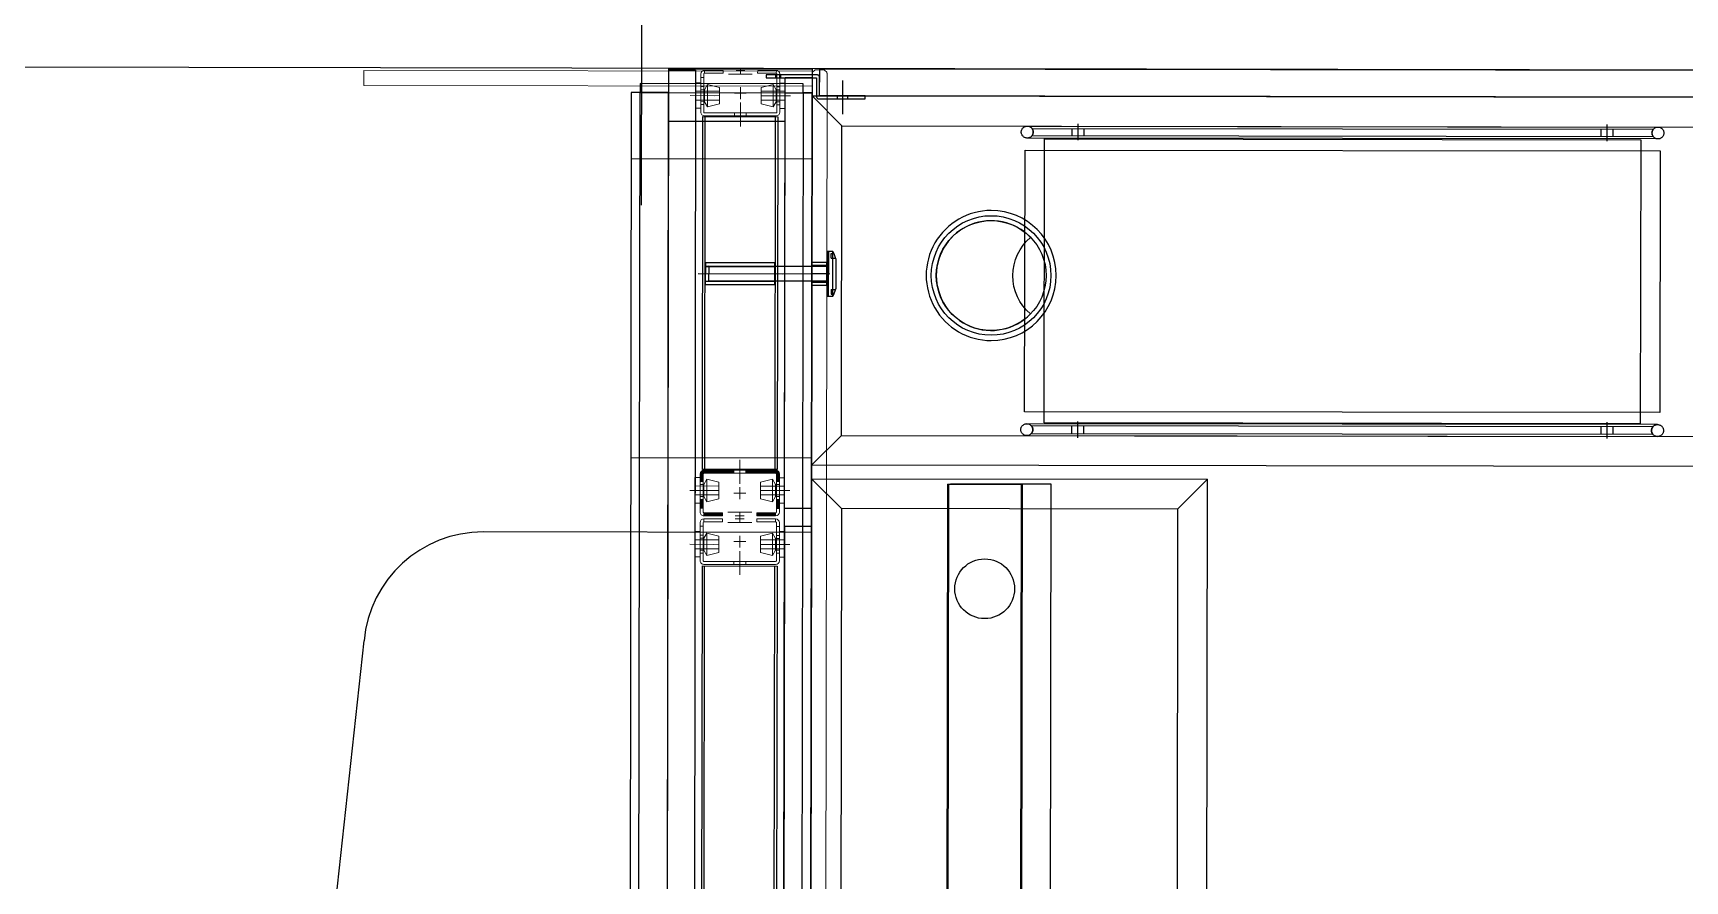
# Model space of a CAD drawing. Header units: inches. Extents: x 54 to 199, y 70 to 109.
# Drawn here: x 143.802 to 144.907, y 84.234 to 84.801 of the extents above; entities that cross this region are included whole.
import ezdxf
from ezdxf.enums import TextEntityAlignment as Align

# ---------------------------------------------------------------- set-up
doc = ezdxf.new("R2010")
doc.units = ezdxf.units.IN
doc.header["$MEASUREMENT"] = 0
for name, pattern in [('ACAD_ISO02W100', [15, 12, -3]), ('ACAD_ISO03W100', [30, 12, -18]), ('CENTERX2', [4, 2.5, -0.5, 0.5, -0.5]), ('DASHDOT', [1, 0.5, -0.25, 0, -0.25]), ('DASHED', [0.75, 0.5, -0.25]), ('DASHED2', [0.375, 0.25, -0.125]), ('DGN Style 2', [0.635854, 0.381513, -0.254342]), ('DGN Style 4', [470.164695, 234.8475, -117.42375, 0.469695, -117.42375]), ('DGN Style 5', [15.868117, 6.800621, -9.067495]), ('HIDDEN2', [0.1875, 0.125, -0.0625]), ('HIDDENX2', [0.75, 0.5, -0.25])]:
    doc.linetypes.add(name, pattern=pattern)
for name, color, linetype, lineweight in [('1', 7, 'Continuous', 0), ('GLASS-EEE', 140, 'Continuous', 5), ('ws', 7, 'Continuous', 0)]:
    doc.layers.add(name, color=color, linetype=linetype, lineweight=lineweight)
for name, color, linetype in [('1501', 6, 'Continuous'), ('A002_Pen02', 2, 'Continuous'), ('CENTER', 20, 'DASHDOT'), ('DIM', 152, 'Continuous'), ('FINISH-AR', 252, 'Continuous'), ('hatch', 2, 'Continuous'), ('hidden', 252, 'Continuous'), ('metal', 200, 'Continuous')]:
    doc.layers.add(name, color=color, linetype=linetype)
doc.layers.add('GOLDCLADDING', color=7, linetype='Continuous', true_color=0xffc20a)
doc.styles.add('ROMANS', font='romans.shx')

# ---------------------------------------------------------------- blocks, each defined once
blk = doc.blocks.new('GRWRFHRH')
at = {"color": 252}
for p, q in [((4.2311, 12.0171), (4.2313, 12.1381)), ((4.2242, 12.0923), (4.2222, 10.7543)), ((4.3432, 10.7541), (4.3452, 12.0921)), ((4.3561, 11.9861), (4.356, 11.9561)), ((4.3591, 11.9861), (4.3561, 11.9861)), ((4.359, 11.9561), (4.3591, 11.9861)), ((4.3561, 11.9761), (4.356, 11.9661)), ((4.3611, 11.9811), (4.361, 11.9611)), ((4.356, 11.9561), (4.359, 11.9561))]:
    blk.add_line(p, q, dxfattribs=at)
at = {"color": 252, "ltscale": 3}
for p, q in [((4.247, 10.5903), (4.2493, 12.1083)), ((4.247, 10.5913), (4.2493, 12.1073)), ((4.2493, 12.1083), (4.3453, 12.1081)), ((4.2493, 12.1073), (4.2673, 12.1073)), ((4.2673, 12.1073), (4.265, 10.5913)), ((4.3453, 12.1081), (4.343, 10.5901)), ((4.3502, 12.0901), (4.3503, 12.1081)), ((4.3503, 12.1081), (5.8123, 12.106)), ((4.3392, 12.0982), (4.2302, 12.0983)), ((4.2302, 12.0983), (4.2302, 12.0923)), ((4.3392, 12.0982), (4.2302, 12.0983)), ((4.2302, 12.0983), (4.2302, 12.0923)), ((4.3268, 11.8142), (4.3272, 12.1022)), ((4.3272, 12.1022), (4.3452, 12.1021)), ((4.3392, 12.0922), (4.3392, 12.0982)), ((4.3392, 12.0922), (4.3392, 12.0982)), ((4.3452, 12.1021), (4.3448, 11.8141)), ((4.2242, 12.0923), (4.2222, 10.7543)), ((4.2242, 12.0923), (4.2222, 10.7543)), ((4.2302, 12.0923), (4.2242, 12.0923)), ((4.2492, 12.0923), (4.2242, 12.0923)), ((4.2282, 10.7543), (4.2302, 12.0923)), ((4.2302, 12.0923), (4.3392, 12.0922)), ((4.2302, 12.0923), (4.2492, 12.0923)), ((4.2472, 10.7543), (4.2492, 12.0923)), ((4.2492, 12.0923), (4.2492, 12.0733)), ((4.3252, 10.7542), (4.3272, 12.0922)), ((4.3272, 12.0732), (4.3272, 12.0922)), ((4.3272, 12.0922), (4.3392, 12.0922)), ((4.3272, 12.0922), (4.3452, 12.0921)), ((4.3392, 12.0922), (4.3372, 10.7542)), ((4.3452, 12.0921), (4.3392, 12.0922)), ((4.3432, 10.7541), (4.3452, 12.0921)), ((4.3452, 12.0921), (4.3432, 10.7541)), ((4.3433, 10.7901), (4.3452, 12.0901)), ((4.3452, 12.0901), (5.2772, 12.0888)), ((5.8122, 12.088), (4.3502, 12.0901)), ((4.2492, 12.0733), (4.3272, 12.0732)), ((4.2242, 12.0483), (4.3452, 12.0481)), ((4.3551, 11.9861), (4.355, 11.9561)), ((4.3561, 11.9861), (4.3551, 11.9861)), ((4.356, 11.9561), (4.3561, 11.9861)), ((4.2761, 11.9763), (4.276, 11.9663)), ((4.3561, 11.9761), (4.2761, 11.9763)), ((4.3556, 11.9711), (4.3446, 11.9711)), ((4.3451, 11.9786), (4.345, 11.9636)), ((4.3451, 11.9766), (4.345, 11.9656)), ((4.3551, 11.9786), (4.3451, 11.9786)), ((4.3551, 11.9766), (4.3451, 11.9766)), ((4.3566, 11.9711), (4.3546, 11.9711)), ((4.355, 11.9636), (4.3551, 11.9786)), ((4.355, 11.9656), (4.3551, 11.9766)), ((4.3551, 11.9766), (4.355, 11.9656)), ((4.3561, 11.9766), (4.3551, 11.9766)), ((4.356, 11.9656), (4.3561, 11.9766)), ((4.356, 11.9661), (4.276, 11.9663)), ((4.345, 11.9656), (4.355, 11.9656)), ((4.345, 11.9636), (4.355, 11.9636)), ((4.355, 11.9656), (4.356, 11.9656)), ((4.355, 11.9561), (4.356, 11.9561)), ((4.2239, 11.8483), (4.3449, 11.8481)), ((4.3448, 11.8141), (4.3268, 11.8142)), ((4.3268, 11.8022), (4.3253, 10.7962)), ((4.3448, 11.8021), (4.3268, 11.8022)), ((4.3433, 10.7961), (4.3448, 11.8021))]:
    blk.add_line(p, q, dxfattribs=at)
at = {"color": 252, "linetype": 'ACAD_ISO03W100'}
for p, q in [((4.3452, 12.0901), (4.3449, 11.8431)), ((4.3652, 12.0701), (4.3452, 12.0901)), ((5.2772, 12.0888), (4.3452, 12.0901)), ((4.3452, 12.0901), (4.3652, 12.0701)), ((4.3649, 11.8631), (4.3652, 12.0701)), ((4.3652, 12.0701), (5.2572, 12.0688)), ((4.3449, 11.8431), (4.3649, 11.8631)), ((4.3449, 11.8431), (4.3649, 11.8631)), ((4.3649, 11.8631), (5.2569, 11.8618)), ((5.2769, 11.8418), (4.3449, 11.8431)), ((4.3431, 10.6511), (4.3448, 11.8341)), ((4.3448, 11.8341), (4.6098, 11.8338)), ((4.3648, 11.8141), (4.3448, 11.8341)), ((4.3448, 11.8341), (4.3648, 11.8141)), ((4.6098, 11.8338), (4.5898, 11.8138)), ((4.6098, 11.8338), (4.5898, 11.8138)), ((4.6081, 10.6508), (4.6098, 11.8338)), ((4.3648, 11.8141), (4.3631, 10.6711)), ((4.5898, 11.8138), (4.3648, 11.8141)), ((4.5898, 11.8138), (4.5881, 10.6708))]:
    blk.add_line(p, q, dxfattribs=at)
at = {"color": 252, "linetype": 'DGN Style 5', "ltscale": 3}
for p, q in [((4.5232, 12.0604), (4.5232, 12.0714)), ((4.8772, 12.0599), (4.8772, 12.0709)), ((4.4892, 12.0699), (4.9112, 12.0693)), ((4.9112, 12.0613), (4.4892, 12.0619)), ((4.4923, 12.0684), (4.4923, 12.0684)), ((4.4923, 12.0684), (4.9081, 12.0678)), ((4.9081, 12.0628), (4.4923, 12.0634)), ((4.5004, 11.8714), (4.5007, 12.0614)), ((4.5007, 12.0614), (4.8997, 12.0608)), ((4.8997, 12.0608), (4.8994, 11.8708)), ((4.4874, 11.8789), (4.4877, 12.0539)), ((4.4877, 12.0539), (4.9127, 12.0533)), ((4.9127, 12.0533), (4.9124, 11.8783)), ((4.9124, 11.8783), (4.4874, 11.8789)), ((4.8994, 11.8708), (4.5004, 11.8714)), ((4.5229, 11.8724), (4.5229, 11.8614)), ((4.8769, 11.8719), (4.8769, 11.8609)), ((4.9109, 11.8703), (4.4889, 11.8709)), ((4.4889, 11.8629), (4.9109, 11.8623)), ((4.9078, 11.8688), (4.492, 11.8694)), ((4.492, 11.8644), (4.492, 11.8644)), ((4.492, 11.8644), (4.9078, 11.8638))]:
    blk.add_line(p, q, dxfattribs=at)
at = {"color": 252, "linetype": 'HIDDENX2'}
for p, q in [((4.358, 11.9846), (4.3599, 11.9846)), ((4.358, 11.9816), (4.358, 11.9846)), ((4.358, 11.9816), (4.361, 11.9816)), ((4.358, 11.9606), (4.3609, 11.9606)), ((4.358, 11.9606), (4.358, 11.9576)), ((4.358, 11.9576), (4.3599, 11.9576))]:
    blk.add_line(p, q, dxfattribs=at)
at = {"color": 252, "linetype": 'CENTERX2', "ltscale": 3}
blk.add_line((4.269, 11.9713), (4.3251, 11.9712), dxfattribs=at)
at = {"color": 252, "linetype": 'HIDDEN2'}
for p, q in [((4.2741, 11.9762), (4.3201, 11.9762)), ((4.2741, 11.9761), (4.3201, 11.976)), ((4.274, 11.9664), (4.32, 11.9663)), ((4.274, 11.9662), (4.32, 11.9662))]:
    blk.add_line(p, q, dxfattribs=at)
at = {"color": 252, "linetype": 'CENTERX2'}
blk.add_line((4.2749, 11.9713), (4.3571, 11.9711), dxfattribs=at)
at = {"color": 252, "linetype": 'HIDDENX2', "ltscale": 3}
for p, q in [((4.3561, 11.976), (4.2761, 11.9761)), ((4.356, 11.9663), (4.276, 11.9664))]:
    blk.add_line(p, q, dxfattribs=at)
at = {"color": 252, "linetype": 'DASHED'}
for p, q in [((4.4358, 11.8305), (4.4341, 10.6475)), ((4.4362, 11.8305), (4.4344, 10.6475)), ((4.4362, 11.8305), (4.4344, 10.6475)), ((4.4365, 11.8305), (4.4348, 10.6475)), ((4.4358, 11.8305), (4.4858, 11.8304)), ((4.5051, 11.8304), (4.4378, 11.8305)), ((4.4851, 11.8304), (4.4834, 10.6474)), ((4.4858, 11.8304), (4.4841, 10.6474)), ((4.5034, 10.6474), (4.5051, 11.8304))]:
    blk.add_line(p, q, dxfattribs=at)
at = {"color": 252, "lineweight": 25}
for p, q in [((4.3448, 11.7981), (4.1252, 11.7985)), ((4.3432, 10.7481), (4.3448, 11.7981)), ((3.9436, 10.7814), (4.0454, 11.7256))]:
    blk.add_line(p, q, dxfattribs=at)
at = {"color": 252, "linetype": 'HIDDEN2'}
blk.add_lwpolyline([(4.3201, 11.9787), (4.32, 11.9637), (4.274, 11.9637), (4.2741, 11.9787)], close=True, dxfattribs=at)
at = {"color": 252, "linetype": 'DGN Style 5', "ltscale": 3}
for centre in [(4.4892, 12.0659), (4.9112, 12.0653), (4.4889, 11.8669), (4.9109, 11.8663)]:
    blk.add_circle(centre, 0.004, dxfattribs=at)
at = {"color": 252, "linetype": 'ACAD_ISO02W100', "ltscale": 3}
blk.add_circle((4.465, 11.97), 0.04, dxfattribs=at)
at = {"color": 252, "linetype": 'DASHED'}
blk.add_circle((4.4607, 11.7605), 0.02, dxfattribs=at)
at = {"color": 252, "linetype": 'DGN Style 5', "ltscale": 3}
for centre, start, end in [((4.4892, 12.0659), 359.915, 38.5569), ((4.4892, 12.0659), 321.273, 359.915), ((4.9112, 12.0653), 141.2328, 179.915), ((4.9112, 12.0653), 179.915, 218.5569), ((4.4889, 11.8669), 359.915, 38.5569), ((4.4889, 11.8669), 321.273, 359.915), ((4.9109, 11.8663), 141.273, 179.915), ((4.9109, 11.8663), 179.915, 218.5972)]:
    blk.add_arc(centre, 0.004, start, end, dxfattribs=at)
at = {"color": 252}
for centre, start, end in [((4.3482, 11.9789), 9.7515, 33.6343), ((4.3482, 11.9634), 326.1957, 350.0785)]:
    blk.add_arc(centre, 0.013, start, end, dxfattribs=at)
at = {"color": 252, "lineweight": 25}
blk.add_arc((4.1251, 11.7185), 0.08, 89.915, 174.895, dxfattribs=at)
at = {"layer": '1', "color": 252, "linetype": 'DASHED2', "lineweight": -3, "ltscale": 20}
for p, q in [((4.3487, 12.1041), (4.3145, 12.1042)), ((4.3145, 12.1042), (4.3145, 12.1022)), ((4.321, 12.1022), (4.321, 12.1042)), ((4.3237, 12.1022), (4.3237, 12.1042)), ((4.3237, 12.1022), (4.3237, 12.1042)), ((4.3242, 12.1022), (4.3242, 12.1042)), ((4.3145, 12.1022), (4.3482, 12.1021)), ((4.3482, 12.1021), (4.3482, 12.0896)), ((4.3502, 12.0901), (4.3502, 12.1026)), ((4.3497, 12.0881), (4.3807, 12.0881)), ((4.3807, 12.0901), (4.3502, 12.0901)), ((4.3622, 12.0881), (4.3622, 12.0901)), ((4.3692, 12.0881), (4.3692, 12.0901)), ((4.3807, 12.0881), (4.3807, 12.0901))]:
    blk.add_line(p, q, dxfattribs=at)
at = {"layer": '1', "color": 252, "linetype": 'DASHDOT', "lineweight": -3, "ltscale": 10}
blk.add_line((4.3657, 12.0778), (4.3657, 12.1004), dxfattribs=at)
at = {"layer": '1', "color": 252, "linetype": 'DASHED2', "lineweight": -3, "ltscale": 20}
for centre, start, end in [((4.3487, 12.1026), 359.915, 89.915), ((4.3497, 12.0896), 179.915, 269.915)]:
    blk.add_arc(centre, 0.0015, start, end, dxfattribs=at)
at = {"layer": '1501', "color": 252}
blk.add_lwpolyline([(4.4913, 11.9443, -0.461701), (4.4914, 11.9955, 2.461701)], format="xyb", close=True, dxfattribs=at)
at = {"layer": 'A002_Pen02', "color": 252, "linetype": 'DGN Style 5'}
for p, q in [((4.5192, 12.0634), (4.5192, 12.0684)), ((4.5272, 12.0634), (4.5272, 12.0684)), ((4.8732, 12.0629), (4.8732, 12.0679)), ((4.8812, 12.0629), (4.8812, 12.0679)), ((4.5189, 11.8694), (4.5189, 11.8644)), ((4.5269, 11.8694), (4.5269, 11.8644)), ((4.8729, 11.8689), (4.8729, 11.8639)), ((4.8809, 11.8689), (4.8809, 11.8639))]:
    blk.add_line(p, q, dxfattribs=at)
at = {"layer": 'CENTER', "color": 252, "linetype": 'DASHDOT', "lineweight": 0, "ltscale": 5}
for p, q in [((4.3052, 12.1047), (4.2892, 12.1047)), ((4.3052, 12.1047), (4.2892, 12.1047)), ((4.3003, 12.1072), (4.2943, 12.1072)), ((4.3003, 12.1072), (4.2943, 12.1072)), ((4.2972, 12.1047), (4.2973, 12.1082)), ((4.2972, 12.1047), (4.2973, 12.1082)), ((4.2972, 12.088), (4.2972, 12.096)), ((4.2972, 12.088), (4.2972, 12.096)), ((4.2637, 12.0903), (4.2797, 12.0902)), ((4.2637, 12.0903), (4.2797, 12.0902)), ((4.3012, 12.092), (4.2932, 12.092)), ((4.3012, 12.092), (4.2932, 12.092)), ((4.2972, 12.0697), (4.2972, 12.0857)), ((4.2972, 12.0697), (4.2972, 12.0857)), ((4.3307, 12.0902), (4.3147, 12.0902)), ((4.3307, 12.0902), (4.3147, 12.0902)), ((4.2969, 11.8467), (4.2968, 11.8307)), ((4.2968, 11.8285), (4.2968, 11.8205)), ((4.2633, 11.8263), (4.2793, 11.8262)), ((4.3008, 11.8245), (4.2928, 11.8245)), ((4.3303, 11.8262), (4.3143, 11.8262)), ((4.3048, 11.8117), (4.2888, 11.8117)), ((4.2998, 11.8092), (4.2938, 11.8092)), ((4.2998, 11.8072), (4.2938, 11.8072)), ((4.2968, 11.8117), (4.2968, 11.8082)), ((4.2968, 11.8047), (4.2968, 11.8082)), ((4.3048, 11.8047), (4.2888, 11.8047)), ((4.2968, 11.788), (4.2968, 11.796)), ((4.2633, 11.7903), (4.2793, 11.7902)), ((4.3008, 11.792), (4.2928, 11.792)), ((4.2968, 11.7697), (4.2968, 11.7857)), ((4.3303, 11.7902), (4.3143, 11.7902))]:
    blk.add_line(p, q, dxfattribs=at)
at = {"layer": 'DIM', "color": 252}
for points in [[(4.4651, 12.0135, 1), (4.465, 11.9265, 1)], [(4.465, 11.9332, -1), (4.4651, 12.0067, -1)]]:
    blk.add_lwpolyline(points, format="xyb", close=True, dxfattribs=at)
at = {"layer": 'FINISH-AR', "color": 252}
blk.add_line((3.7939, 12.1095), (6.4626, 12.1048), dxfattribs=at)
at = {"layer": 'GLASS-EEE', "color": 252}
for p, q in [((4.3453, 12.1066), (4.0452, 12.1071)), ((4.0452, 12.1071), (4.0452, 12.0971)), ((4.3452, 12.1052), (4.343, 10.5941)), ((4.3452, 12.0966), (4.3453, 12.1066)), ((4.347, 12.1074), (4.3455, 12.1059)), ((4.3528, 12.1076), (4.3477, 12.1076)), ((4.353, 10.594), (4.3552, 12.1052)), ((4.355, 12.1059), (4.3535, 12.1073)), ((4.0452, 12.0971), (4.3452, 12.0966))]:
    blk.add_line(p, q, dxfattribs=at)
for centre, start, end in [((4.3462, 12.1052), 134.915, 179.915), ((4.3477, 12.1066), 89.915, 134.915), ((4.3528, 12.1066), 44.915, 89.915), ((4.3542, 12.1052), 359.915, 44.915)]:
    blk.add_arc(centre, 0.001, start, end, dxfattribs=at)
at = {"layer": 'hatch', "color": 252, "linetype": 'Continuous', "lineweight": 0}
for p, q in [((4.2672, 12.0818), (4.2672, 12.0988)), ((4.2707, 12.0988), (4.2672, 12.0988)), ((4.2672, 12.0818), (4.2672, 12.0988)), ((4.2707, 12.0988), (4.2672, 12.0988)), ((4.2707, 12.0818), (4.2707, 12.0988)), ((4.2707, 12.0818), (4.2707, 12.0988)), ((4.2732, 12.0942), (4.2707, 12.0943)), ((4.2732, 12.0942), (4.2707, 12.0943)), ((4.2752, 12.0977), (4.2732, 12.0942)), ((4.2752, 12.0977), (4.2732, 12.0942)), ((4.2732, 12.0862), (4.2732, 12.0942)), ((4.2732, 12.0862), (4.2732, 12.0942)), ((4.2752, 12.0827), (4.2752, 12.0977)), ((4.2832, 12.0957), (4.2752, 12.0977)), ((4.2752, 12.0827), (4.2752, 12.0977)), ((4.2832, 12.0957), (4.2752, 12.0977)), ((4.2832, 12.0847), (4.2832, 12.0957)), ((4.2832, 12.0847), (4.2832, 12.0957)), ((4.3112, 12.0957), (4.3192, 12.0977)), ((4.3112, 12.0957), (4.3192, 12.0977)), ((4.3112, 12.0847), (4.3112, 12.0957)), ((4.3112, 12.0847), (4.3112, 12.0957)), ((4.3192, 12.0827), (4.3192, 12.0977)), ((4.3192, 12.0977), (4.3212, 12.0942)), ((4.3192, 12.0827), (4.3192, 12.0977)), ((4.3192, 12.0977), (4.3212, 12.0942)), ((4.3212, 12.0862), (4.3212, 12.0942)), ((4.3212, 12.0942), (4.3237, 12.0942)), ((4.3212, 12.0862), (4.3212, 12.0942)), ((4.3212, 12.0942), (4.3237, 12.0942)), ((4.3237, 12.0817), (4.3237, 12.0987)), ((4.3237, 12.0987), (4.3272, 12.0987)), ((4.3237, 12.0817), (4.3237, 12.0987)), ((4.3237, 12.0987), (4.3272, 12.0987)), ((4.3272, 12.0817), (4.3272, 12.0987)), ((4.3272, 12.0817), (4.3272, 12.0987)), ((4.2707, 12.0818), (4.2672, 12.0818)), ((4.2707, 12.0818), (4.2672, 12.0818)), ((4.2732, 12.0862), (4.2707, 12.0863)), ((4.2732, 12.0862), (4.2707, 12.0863)), ((4.2752, 12.0827), (4.2732, 12.0862)), ((4.2752, 12.0827), (4.2732, 12.0862)), ((4.2832, 12.0847), (4.2752, 12.0827)), ((4.2832, 12.0847), (4.2752, 12.0827)), ((4.3112, 12.0847), (4.3192, 12.0827)), ((4.3112, 12.0847), (4.3192, 12.0827)), ((4.3192, 12.0827), (4.3212, 12.0862)), ((4.3192, 12.0827), (4.3212, 12.0862)), ((4.3212, 12.0862), (4.3237, 12.0862)), ((4.3212, 12.0862), (4.3237, 12.0862)), ((4.3237, 12.0817), (4.3272, 12.0817)), ((4.3237, 12.0817), (4.3272, 12.0817)), ((4.2703, 11.8358), (4.2744, 11.8397)), ((4.2704, 11.8374), (4.2728, 11.8397)), ((4.2703, 11.8368), (4.2733, 11.8397)), ((4.2703, 11.8363), (4.2738, 11.8397)), ((4.2705, 11.838), (4.2721, 11.8396)), ((4.2729, 11.8377), (4.2749, 11.8397)), ((4.2734, 11.8377), (4.2754, 11.8397)), ((4.2739, 11.8377), (4.2759, 11.8397)), ((4.2745, 11.8377), (4.2765, 11.8397)), ((4.275, 11.8377), (4.277, 11.8397)), ((4.2755, 11.8377), (4.2775, 11.8397)), ((4.2761, 11.8377), (4.2781, 11.8397)), ((4.2766, 11.8377), (4.2786, 11.8397)), ((4.2771, 11.8377), (4.2791, 11.8397)), ((4.2777, 11.8377), (4.2797, 11.8397)), ((4.2782, 11.8377), (4.2802, 11.8397)), ((4.2787, 11.8377), (4.2807, 11.8397)), ((4.2792, 11.8377), (4.2812, 11.8397)), ((4.2798, 11.8377), (4.2818, 11.8397)), ((4.2803, 11.8377), (4.2823, 11.8397)), ((4.2808, 11.8377), (4.2828, 11.8397)), ((4.2814, 11.8377), (4.2834, 11.8397)), ((4.2819, 11.8377), (4.2839, 11.8397)), ((4.2824, 11.8377), (4.2844, 11.8397)), ((4.283, 11.8377), (4.285, 11.8397)), ((4.2835, 11.8377), (4.2855, 11.8397)), ((4.284, 11.8377), (4.286, 11.8397)), ((4.2845, 11.8377), (4.2865, 11.8397)), ((4.2851, 11.8377), (4.2871, 11.8397)), ((4.2856, 11.8377), (4.2876, 11.8397)), ((4.2861, 11.8377), (4.2881, 11.8397)), ((4.2867, 11.8377), (4.2887, 11.8397)), ((4.2872, 11.8377), (4.2892, 11.8397)), ((4.2877, 11.8377), (4.2897, 11.8397)), ((4.2883, 11.8377), (4.2903, 11.8397)), ((4.2888, 11.8377), (4.2908, 11.8397)), ((4.2893, 11.8377), (4.2913, 11.8397)), ((4.2898, 11.8377), (4.2919, 11.8397)), ((4.2904, 11.8377), (4.2924, 11.8397)), ((4.2909, 11.8377), (4.2929, 11.8397)), ((4.2914, 11.8377), (4.2929, 11.8391)), ((4.292, 11.8377), (4.2929, 11.8386)), ((4.3009, 11.8397), (4.3009, 11.8397)), ((4.3009, 11.8392), (4.3014, 11.8397)), ((4.3009, 11.8386), (4.3019, 11.8397)), ((4.3009, 11.8381), (4.3025, 11.8397)), ((4.301, 11.8377), (4.303, 11.8397)), ((4.3015, 11.8377), (4.3035, 11.8397)), ((4.302, 11.8377), (4.3041, 11.8397)), ((4.3026, 11.8377), (4.3046, 11.8397)), ((4.3031, 11.8377), (4.3051, 11.8397)), ((4.3036, 11.8377), (4.3056, 11.8397)), ((4.3042, 11.8377), (4.3062, 11.8397)), ((4.3047, 11.8377), (4.3067, 11.8397)), ((4.3052, 11.8377), (4.3072, 11.8397)), ((4.3058, 11.8377), (4.3078, 11.8397)), ((4.3063, 11.8377), (4.3083, 11.8397)), ((4.3068, 11.8377), (4.3088, 11.8397)), ((4.3074, 11.8377), (4.3094, 11.8397)), ((4.3079, 11.8377), (4.3099, 11.8397)), ((4.3084, 11.8377), (4.3104, 11.8397)), ((4.3089, 11.8377), (4.3109, 11.8397)), ((4.3095, 11.8377), (4.3115, 11.8397)), ((4.31, 11.8377), (4.312, 11.8397)), ((4.3105, 11.8377), (4.3125, 11.8397)), ((4.3111, 11.8377), (4.3131, 11.8397)), ((4.3116, 11.8377), (4.3136, 11.8397)), ((4.3121, 11.8377), (4.3141, 11.8397)), ((4.3127, 11.8377), (4.3147, 11.8397)), ((4.3132, 11.8377), (4.3152, 11.8397)), ((4.3137, 11.8377), (4.3157, 11.8397)), ((4.3142, 11.8377), (4.3162, 11.8397)), ((4.3148, 11.8377), (4.3168, 11.8397)), ((4.3153, 11.8377), (4.3173, 11.8397)), ((4.3158, 11.8377), (4.3178, 11.8397)), ((4.3164, 11.8377), (4.3184, 11.8397)), ((4.3169, 11.8377), (4.3189, 11.8397)), ((4.3174, 11.8377), (4.3194, 11.8397)), ((4.318, 11.8377), (4.32, 11.8397)), ((4.3185, 11.8377), (4.3205, 11.8397)), ((4.319, 11.8377), (4.321, 11.8397)), ((4.3195, 11.8377), (4.3215, 11.8396)), ((4.3201, 11.8377), (4.3219, 11.8395)), ((4.3206, 11.8377), (4.3222, 11.8393)), ((4.3211, 11.8376), (4.3225, 11.839)), ((4.3213, 11.8373), (4.3228, 11.8388)), ((4.3213, 11.8368), (4.323, 11.8385)), ((4.2668, 11.8348), (4.2668, 11.8178)), ((4.2703, 11.8348), (4.2668, 11.8348)), ((4.2703, 11.8352), (4.2723, 11.8372)), ((4.2703, 11.8347), (4.2723, 11.8367)), ((4.2703, 11.8342), (4.2723, 11.8362)), ((4.2703, 11.8336), (4.2723, 11.8356)), ((4.2703, 11.8331), (4.2723, 11.8351)), ((4.2703, 11.8348), (4.2703, 11.8178)), ((4.2703, 11.8326), (4.2723, 11.8346)), ((4.2728, 11.8303), (4.2703, 11.8303)), ((4.2706, 11.8323), (4.2723, 11.834)), ((4.2711, 11.8323), (4.2723, 11.8335)), ((4.2716, 11.8323), (4.2723, 11.833)), ((4.2721, 11.8323), (4.2723, 11.8325)), ((4.2748, 11.8337), (4.2728, 11.8303)), ((4.2728, 11.8303), (4.2728, 11.8223)), ((4.2748, 11.8337), (4.2748, 11.8187)), ((4.2828, 11.8317), (4.2748, 11.8337)), ((4.2828, 11.8317), (4.2828, 11.8207)), ((4.2925, 11.8377), (4.2929, 11.8381)), ((4.3108, 11.8317), (4.3188, 11.8337)), ((4.3108, 11.8317), (4.3108, 11.8207)), ((4.3188, 11.8337), (4.3188, 11.8187)), ((4.3188, 11.8337), (4.3208, 11.8302)), ((4.3208, 11.8302), (4.3208, 11.8222)), ((4.3208, 11.8302), (4.3233, 11.8302)), ((4.3213, 11.8358), (4.3233, 11.8377)), ((4.3213, 11.8352), (4.3233, 11.8372)), ((4.3213, 11.8347), (4.3233, 11.8367)), ((4.3213, 11.8342), (4.3233, 11.8362)), ((4.3213, 11.8336), (4.3233, 11.8356)), ((4.3213, 11.8331), (4.3233, 11.8351)), ((4.3213, 11.8326), (4.3233, 11.8346)), ((4.3213, 11.8363), (4.3232, 11.8381)), ((4.3215, 11.8322), (4.3233, 11.8341)), ((4.322, 11.8322), (4.3233, 11.8335)), ((4.3225, 11.8322), (4.3233, 11.833)), ((4.3231, 11.8322), (4.3233, 11.8325)), ((4.3233, 11.8347), (4.3233, 11.8177)), ((4.3233, 11.8347), (4.3268, 11.8347)), ((4.3268, 11.8347), (4.3268, 11.8177)), ((4.2703, 11.8178), (4.2668, 11.8178)), ((4.2728, 11.8223), (4.2703, 11.8223)), ((4.2703, 11.8198), (4.2707, 11.8203)), ((4.2703, 11.8193), (4.2713, 11.8203)), ((4.2703, 11.8188), (4.2718, 11.8203)), ((4.2703, 11.8183), (4.2723, 11.8203)), ((4.2703, 11.8177), (4.2723, 11.8197)), ((4.2703, 11.8172), (4.2723, 11.8192)), ((4.2703, 11.8167), (4.2723, 11.8187)), ((4.2703, 11.8161), (4.2723, 11.8181)), ((4.2703, 11.8156), (4.2723, 11.8176)), ((4.2703, 11.8151), (4.2723, 11.8171)), ((4.2703, 11.8145), (4.2723, 11.8165)), ((4.2748, 11.8187), (4.2728, 11.8223)), ((4.2828, 11.8207), (4.2748, 11.8187)), ((4.3108, 11.8207), (4.3188, 11.8187)), ((4.3188, 11.8187), (4.3208, 11.8222)), ((4.3208, 11.8222), (4.3233, 11.8222)), ((4.3213, 11.8199), (4.3216, 11.8202)), ((4.3213, 11.8193), (4.3222, 11.8202)), ((4.3213, 11.8188), (4.3227, 11.8202)), ((4.3213, 11.8183), (4.3232, 11.8202)), ((4.3213, 11.8177), (4.3233, 11.8197)), ((4.3213, 11.8172), (4.3233, 11.8192)), ((4.3213, 11.8167), (4.3233, 11.8187)), ((4.3213, 11.8161), (4.3233, 11.8181)), ((4.3213, 11.8156), (4.3233, 11.8176)), ((4.3213, 11.8151), (4.3233, 11.8171)), ((4.3213, 11.8146), (4.3233, 11.8166)), ((4.3233, 11.8177), (4.3268, 11.8177)), ((4.2706, 11.8143), (4.2723, 11.816)), ((4.2711, 11.8143), (4.2723, 11.8155)), ((4.2716, 11.8143), (4.2723, 11.815)), ((4.2721, 11.8143), (4.2723, 11.8144)), ((4.2728, 11.8112), (4.2729, 11.8112)), ((4.2728, 11.8107), (4.2734, 11.8112)), ((4.2728, 11.8101), (4.2739, 11.8112)), ((4.2728, 11.8096), (4.2744, 11.8112)), ((4.273, 11.8092), (4.275, 11.8112)), ((4.2735, 11.8092), (4.2755, 11.8112)), ((4.274, 11.8092), (4.276, 11.8112)), ((4.2746, 11.8092), (4.2766, 11.8112)), ((4.2751, 11.8092), (4.2771, 11.8112)), ((4.2756, 11.8092), (4.2776, 11.8112)), ((4.2762, 11.8092), (4.2782, 11.8112)), ((4.2767, 11.8092), (4.2787, 11.8112)), ((4.2772, 11.8092), (4.2792, 11.8112)), ((4.2777, 11.8092), (4.2798, 11.8112)), ((4.2783, 11.8092), (4.2803, 11.8112)), ((4.2788, 11.8092), (4.2808, 11.8112)), ((4.2793, 11.8092), (4.2813, 11.8112)), ((4.2799, 11.8092), (4.2819, 11.8112)), ((4.2804, 11.8092), (4.2824, 11.8112)), ((4.2809, 11.8092), (4.2829, 11.8112)), ((4.2815, 11.8092), (4.2835, 11.8112)), ((4.282, 11.8092), (4.284, 11.8112)), ((4.2825, 11.8092), (4.2845, 11.8112)), ((4.2831, 11.8092), (4.2851, 11.8112)), ((4.2836, 11.8092), (4.2853, 11.811)), ((4.2841, 11.8092), (4.2853, 11.8104)), ((4.2846, 11.8092), (4.2853, 11.8099)), ((4.2852, 11.8092), (4.2853, 11.8094)), ((4.3083, 11.8111), (4.3084, 11.8112)), ((4.3083, 11.8106), (4.3089, 11.8112)), ((4.3083, 11.8101), (4.3094, 11.8112)), ((4.3083, 11.8095), (4.31, 11.8112)), ((4.3085, 11.8092), (4.3105, 11.8112)), ((4.309, 11.8092), (4.311, 11.8112)), ((4.3096, 11.8092), (4.3116, 11.8112)), ((4.3101, 11.8092), (4.3121, 11.8112)), ((4.3106, 11.8092), (4.3126, 11.8112)), ((4.3112, 11.8092), (4.3132, 11.8112)), ((4.3117, 11.8092), (4.3137, 11.8112)), ((4.3122, 11.8092), (4.3142, 11.8112)), ((4.3127, 11.8092), (4.3148, 11.8112)), ((4.3133, 11.8092), (4.3153, 11.8112)), ((4.3138, 11.8092), (4.3158, 11.8112)), ((4.3143, 11.8092), (4.3163, 11.8112)), ((4.3149, 11.8092), (4.3169, 11.8112)), ((4.3154, 11.8092), (4.3174, 11.8112)), ((4.3159, 11.8092), (4.3179, 11.8112)), ((4.3165, 11.8092), (4.3185, 11.8112)), ((4.317, 11.8092), (4.319, 11.8112)), ((4.3175, 11.8092), (4.3195, 11.8112)), ((4.3181, 11.8092), (4.3201, 11.8112)), ((4.3186, 11.8092), (4.3206, 11.8112)), ((4.3191, 11.8092), (4.3208, 11.8109)), ((4.3196, 11.8092), (4.3208, 11.8103)), ((4.3202, 11.8092), (4.3208, 11.8098)), ((4.3207, 11.8092), (4.3208, 11.8093)), ((4.3215, 11.8142), (4.3233, 11.816)), ((4.322, 11.8142), (4.3233, 11.8155)), ((4.3225, 11.8142), (4.3233, 11.815)), ((4.3231, 11.8142), (4.3233, 11.8144)), ((4.2668, 11.7818), (4.2668, 11.7988)), ((4.2703, 11.7988), (4.2668, 11.7988)), ((4.2703, 11.7818), (4.2703, 11.7988)), ((4.2728, 11.7943), (4.2703, 11.7943)), ((4.2748, 11.7977), (4.2728, 11.7943)), ((4.2728, 11.7863), (4.2728, 11.7943)), ((4.2748, 11.7827), (4.2748, 11.7977)), ((4.2828, 11.7957), (4.2748, 11.7977)), ((4.2828, 11.7847), (4.2828, 11.7957)), ((4.3108, 11.7957), (4.3188, 11.7977)), ((4.3108, 11.7847), (4.3108, 11.7957)), ((4.3188, 11.7827), (4.3188, 11.7977)), ((4.3188, 11.7977), (4.3208, 11.7942)), ((4.3208, 11.7862), (4.3208, 11.7942)), ((4.3208, 11.7942), (4.3233, 11.7942)), ((4.3233, 11.7817), (4.3233, 11.7987)), ((4.3233, 11.7987), (4.3268, 11.7987)), ((4.3268, 11.7817), (4.3268, 11.7987)), ((4.2728, 11.7863), (4.2703, 11.7863)), ((4.2748, 11.7827), (4.2728, 11.7863)), ((4.2828, 11.7847), (4.2748, 11.7827)), ((4.3108, 11.7847), (4.3188, 11.7827)), ((4.3188, 11.7827), (4.3208, 11.7862)), ((4.3208, 11.7862), (4.3233, 11.7862)), ((4.2703, 11.7818), (4.2668, 11.7818)), ((4.3233, 11.7817), (4.3268, 11.7817))]:
    blk.add_line(p, q, dxfattribs=at)
at = {"layer": 'hatch', "color": 252, "linetype": 'DGN Style 2', "lineweight": 0}
for p, q in [((4.2832, 12.0932), (4.2672, 12.0933)), ((4.2832, 12.0932), (4.2672, 12.0933)), ((4.3112, 12.0932), (4.3272, 12.0932)), ((4.3112, 12.0932), (4.3272, 12.0932)), ((4.2832, 12.0872), (4.2672, 12.0873)), ((4.2832, 12.0872), (4.2672, 12.0873)), ((4.3112, 12.0872), (4.3272, 12.0872)), ((4.3112, 12.0872), (4.3272, 12.0872)), ((4.2828, 11.8292), (4.2668, 11.8293)), ((4.3108, 11.8292), (4.3268, 11.8292)), ((4.2828, 11.8232), (4.2668, 11.8233)), ((4.3108, 11.8232), (4.3268, 11.8232)), ((4.2828, 11.7932), (4.2668, 11.7933)), ((4.2828, 11.7872), (4.2668, 11.7873)), ((4.3108, 11.7932), (4.3268, 11.7932)), ((4.3108, 11.7872), (4.3268, 11.7872))]:
    blk.add_line(p, q, dxfattribs=at)
at = {"layer": 'hatch', "color": 252, "linetype": 'DGN Style 4', "lineweight": 0}
for p, q in [((4.2832, 12.0902), (4.2672, 12.0903)), ((4.2832, 12.0902), (4.2672, 12.0903)), ((4.3112, 12.0902), (4.3272, 12.0902)), ((4.3112, 12.0902), (4.3272, 12.0902)), ((4.2828, 11.8262), (4.2668, 11.8263)), ((4.3108, 11.8262), (4.3268, 11.8262)), ((4.2828, 11.7902), (4.2668, 11.7903)), ((4.3108, 11.7902), (4.3268, 11.7902))]:
    blk.add_line(p, q, dxfattribs=at)
at = {"layer": 'hidden', "color": 252, "linetype": 'HIDDENX2', "ltscale": 50}
for p, q in [((4.3253, 10.7962), (4.3272, 12.1022)), ((4.3452, 12.1021), (4.3272, 12.1022)), ((4.3272, 12.1022), (4.3272, 12.1022)), ((4.3452, 12.1021), (4.3433, 10.7961)), ((4.3452, 12.1021), (4.3452, 12.1021))]:
    blk.add_line(p, q, dxfattribs=at)
at = {"layer": 'metal', "color": 252, "linetype": 'Continuous', "lineweight": 0}
for p, q in [((4.2707, 12.1048), (4.2707, 12.0793)), ((4.2707, 12.1048), (4.2707, 12.0793)), ((4.2727, 12.1047), (4.2727, 12.0792)), ((4.2727, 12.1047), (4.2727, 12.0792)), ((4.2733, 12.1072), (4.2732, 12.1052)), ((4.2733, 12.1072), (4.2732, 12.1052)), ((4.2857, 12.1052), (4.2732, 12.1052)), ((4.2857, 12.1052), (4.2732, 12.1052)), ((4.2858, 12.1072), (4.2733, 12.1072)), ((4.2858, 12.1072), (4.2733, 12.1072)), ((4.2857, 12.1052), (4.2858, 12.1072)), ((4.2857, 12.1052), (4.2858, 12.1072)), ((4.3087, 12.1052), (4.3088, 12.1072)), ((4.3087, 12.1052), (4.3088, 12.1072)), ((4.3212, 12.1052), (4.3087, 12.1052)), ((4.3212, 12.1052), (4.3087, 12.1052)), ((4.3213, 12.1072), (4.3088, 12.1072)), ((4.3213, 12.1072), (4.3088, 12.1072)), ((4.3213, 12.1072), (4.3212, 12.1052)), ((4.3213, 12.1072), (4.3212, 12.1052)), ((4.3217, 12.1047), (4.3217, 12.0792)), ((4.3217, 12.1047), (4.3217, 12.0792)), ((4.3237, 12.1047), (4.3237, 12.0792)), ((4.3237, 12.1047), (4.3237, 12.0792)), ((4.2727, 12.1023), (4.2707, 12.1023)), ((4.2727, 12.1023), (4.2707, 12.1023)), ((4.2727, 12.0963), (4.2707, 12.0963)), ((4.2727, 12.0963), (4.2707, 12.0963)), ((4.3237, 12.1022), (4.3217, 12.1022)), ((4.3237, 12.1022), (4.3217, 12.1022)), ((4.3237, 12.0962), (4.3217, 12.0962)), ((4.3237, 12.0962), (4.3217, 12.0962)), ((4.2727, 12.0843), (4.2707, 12.0843)), ((4.2727, 12.0843), (4.2707, 12.0843)), ((4.3237, 12.0842), (4.3217, 12.0842)), ((4.3237, 12.0842), (4.3217, 12.0842)), ((4.3212, 12.0787), (4.2732, 12.0787)), ((4.3212, 12.0787), (4.2732, 12.0787)), ((4.3212, 12.0767), (4.2732, 12.0767)), ((4.3212, 12.0767), (4.2732, 12.0767)), ((4.2932, 12.0767), (4.2932, 12.0787)), ((4.2932, 12.0767), (4.2932, 12.0787)), ((4.3012, 12.0767), (4.3012, 12.0787)), ((4.3012, 12.0767), (4.3012, 12.0787)), ((4.3209, 11.8397), (4.2729, 11.8397)), ((4.2929, 11.8397), (4.2929, 11.8377)), ((4.3009, 11.8397), (4.3009, 11.8377)), ((4.2703, 11.8118), (4.2703, 11.8373)), ((4.2723, 11.8323), (4.2703, 11.8323)), ((4.2723, 11.8118), (4.2723, 11.8373)), ((4.3209, 11.8377), (4.2729, 11.8377)), ((4.3213, 11.8117), (4.3213, 11.8372)), ((4.3233, 11.8322), (4.3213, 11.8322)), ((4.3233, 11.8117), (4.3233, 11.8372)), ((4.2723, 11.8203), (4.2703, 11.8203)), ((4.3233, 11.8202), (4.3213, 11.8202)), ((4.2723, 11.8143), (4.2703, 11.8143)), ((4.2853, 11.8112), (4.2728, 11.8112)), ((4.2728, 11.8092), (4.2728, 11.8112)), ((4.2853, 11.8092), (4.2728, 11.8092)), ((4.2853, 11.8072), (4.2728, 11.8073)), ((4.2728, 11.8073), (4.2728, 11.8053)), ((4.2853, 11.8052), (4.2728, 11.8053)), ((4.2853, 11.8112), (4.2853, 11.8092)), ((4.2853, 11.8052), (4.2853, 11.8072)), ((4.3208, 11.8112), (4.3083, 11.8112)), ((4.3083, 11.8112), (4.3083, 11.8092)), ((4.3208, 11.8092), (4.3083, 11.8092)), ((4.3208, 11.8072), (4.3083, 11.8072)), ((4.3083, 11.8052), (4.3083, 11.8072)), ((4.3208, 11.8052), (4.3083, 11.8052)), ((4.3208, 11.8092), (4.3208, 11.8112)), ((4.3208, 11.8072), (4.3208, 11.8052)), ((4.3233, 11.8142), (4.3213, 11.8142)), ((4.2703, 11.8048), (4.2703, 11.7793)), ((4.2723, 11.8023), (4.2703, 11.8023)), ((4.2723, 11.7963), (4.2703, 11.7963)), ((4.2723, 11.8048), (4.2723, 11.7793)), ((4.3213, 11.8047), (4.3213, 11.7792)), ((4.3233, 11.8022), (4.3213, 11.8022)), ((4.3233, 11.7962), (4.3213, 11.7962)), ((4.3233, 11.8047), (4.3233, 11.7792)), ((4.2723, 11.7843), (4.2703, 11.7843)), ((4.3233, 11.7842), (4.3213, 11.7842)), ((4.3208, 11.7787), (4.2728, 11.7788)), ((4.3208, 11.7767), (4.2728, 11.7768)), ((4.2928, 11.7767), (4.2928, 11.7787)), ((4.3008, 11.7767), (4.3008, 11.7787))]:
    blk.add_line(p, q, dxfattribs=at)
for centre, radius, start, end in [((4.2732, 12.1047), 0.0025, 89.915, 179.915), ((4.2732, 12.1047), 0.0025, 89.915, 179.915), ((4.2732, 12.1047), 0.0005, 89.915, 179.915), ((4.2732, 12.1047), 0.0005, 89.915, 179.915), ((4.3212, 12.1047), 0.0005, 359.915, 89.915), ((4.3212, 12.1047), 0.0005, 359.915, 89.915), ((4.3212, 12.1047), 0.0025, 359.915, 89.915), ((4.3212, 12.1047), 0.0025, 359.915, 89.915), ((4.2732, 12.0792), 0.0025, 179.915, 269.915), ((4.2732, 12.0792), 0.0025, 179.915, 269.915), ((4.2732, 12.0792), 0.0005, 179.915, 269.915), ((4.2732, 12.0792), 0.0005, 179.915, 269.915), ((4.3212, 12.0792), 0.0005, 269.915, 359.915), ((4.3212, 12.0792), 0.0025, 269.915, 359.915), ((4.3212, 12.0792), 0.0005, 269.915, 359.915), ((4.3212, 12.0792), 0.0025, 269.915, 359.915), ((4.2729, 11.8373), 0.0025, 89.915, 179.915), ((4.3209, 11.8372), 0.0025, 359.915, 89.915), ((4.2729, 11.8373), 0.0005, 89.915, 179.915), ((4.3209, 11.8372), 0.0005, 359.915, 89.915), ((4.2728, 11.8118), 0.0025, 179.915, 269.915), ((4.2728, 11.8048), 0.0025, 89.915, 179.915), ((4.2728, 11.8118), 0.0005, 179.915, 269.915), ((4.2728, 11.8048), 0.0005, 89.915, 179.915), ((4.3208, 11.8117), 0.0005, 269.915, 359.915), ((4.3208, 11.8117), 0.0025, 269.915, 359.915), ((4.3208, 11.8047), 0.0025, 359.915, 89.915), ((4.3208, 11.8047), 0.0005, 359.915, 89.915), ((4.2728, 11.7793), 0.0025, 179.915, 269.915), ((4.2728, 11.7793), 0.0005, 179.915, 269.915), ((4.3208, 11.7792), 0.0005, 269.915, 359.915), ((4.3208, 11.7792), 0.0025, 269.915, 359.915)]:
    blk.add_arc(centre, radius, start, end, dxfattribs=at)
at = {"layer": 'ws', "color": 252, "lineweight": -3}
for p, q in [((4.2719, 11.8403), (4.2722, 12.0763)), ((4.2722, 12.0763), (4.3222, 12.0762)), ((4.2734, 11.8402), (4.2737, 12.0762)), ((4.3204, 11.8402), (4.3207, 12.0762)), ((4.3222, 12.0762), (4.3219, 11.8402)), ((4.3219, 11.8402), (4.2719, 11.8403)), ((4.2703, 10.8223), (4.2718, 11.7758)), ((4.2718, 11.7758), (4.3218, 11.7757)), ((4.2718, 10.8223), (4.2733, 11.7757)), ((4.3188, 10.8222), (4.3203, 11.7757)), ((4.3218, 11.7757), (4.3203, 10.8222))]:
    blk.add_line(p, q, dxfattribs=at)
at = {"color": 252, "style": 'ROMANS'}
for p in [(-5.1176, 7.4592, 0), (3.1653, 4.7064, 0), (-5.1176, 4.6287, 0)]:
    blk.add_attdef('ELEV', text='', height=0.1035, dxfattribs=at).set_placement(p, align=Align.BOTTOM_LEFT)
for p in [(-5.1176, 7.3903, 0), (3.1653, 4.6376, 0), (-5.1176, 4.5599, 0)]:
    blk.add_attdef('LEVEL', text='', height=0.1035, dxfattribs=at).set_placement(p, align=Align.TOP_LEFT)

msp = doc.modelspace()

# ---------------------------------------------------------------- block references
at = {"layer": 'GOLDCLADDING'}
msp.add_blockref('GRWRFHRH', (139.9781, 72.6693, 0), dxfattribs=at)

doc.saveas('drawing.dxf')
